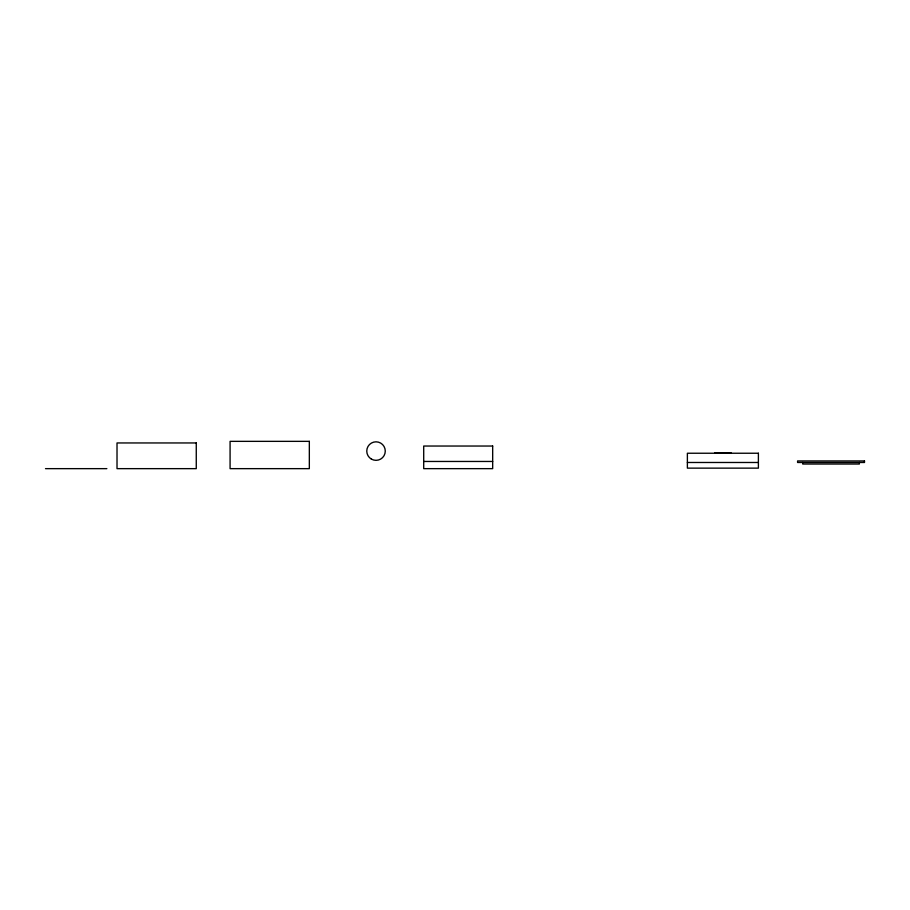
<?xml version="1.0" encoding="UTF-8"?>
<svg xmlns="http://www.w3.org/2000/svg" width="910" height="910" viewBox="0 0 910 910"><rect width="100%" height="100%" fill="white"/><g stroke="black" fill="none" stroke-linecap="round" stroke-linejoin="round"><path stroke-width="1.36" d="M714.668 452.805L731.105 452.805M423.707 461.461L492.674 461.461M687.38 462.485L758.394 462.485M45.5 468.65L106.868 468.65M859.358 462.485L859.358 464.032L802.722 464.032L802.722 462.485M309.332 441.35L230.082 441.35L230.082 468.65L309.332 468.65L309.332 441.35M196.264 442.954L117.015 442.954L117.015 468.65L196.264 468.65L196.264 442.954M492.674 446.036L423.707 446.036L423.707 468.65L492.674 468.65L492.674 446.036M758.394 453.237L687.38 453.237L687.38 468.138L758.394 468.138L758.394 453.237M864.5 460.949L797.592 460.949L797.592 462.485L864.5 462.485L864.5 460.949M371.394 459.095A9.248 9.248 0 0 0 385.271 451.076A9.248 9.248 0 0 0 371.394 443.068A9.248 9.248 0 0 0 371.394 459.095"/></g></svg>
